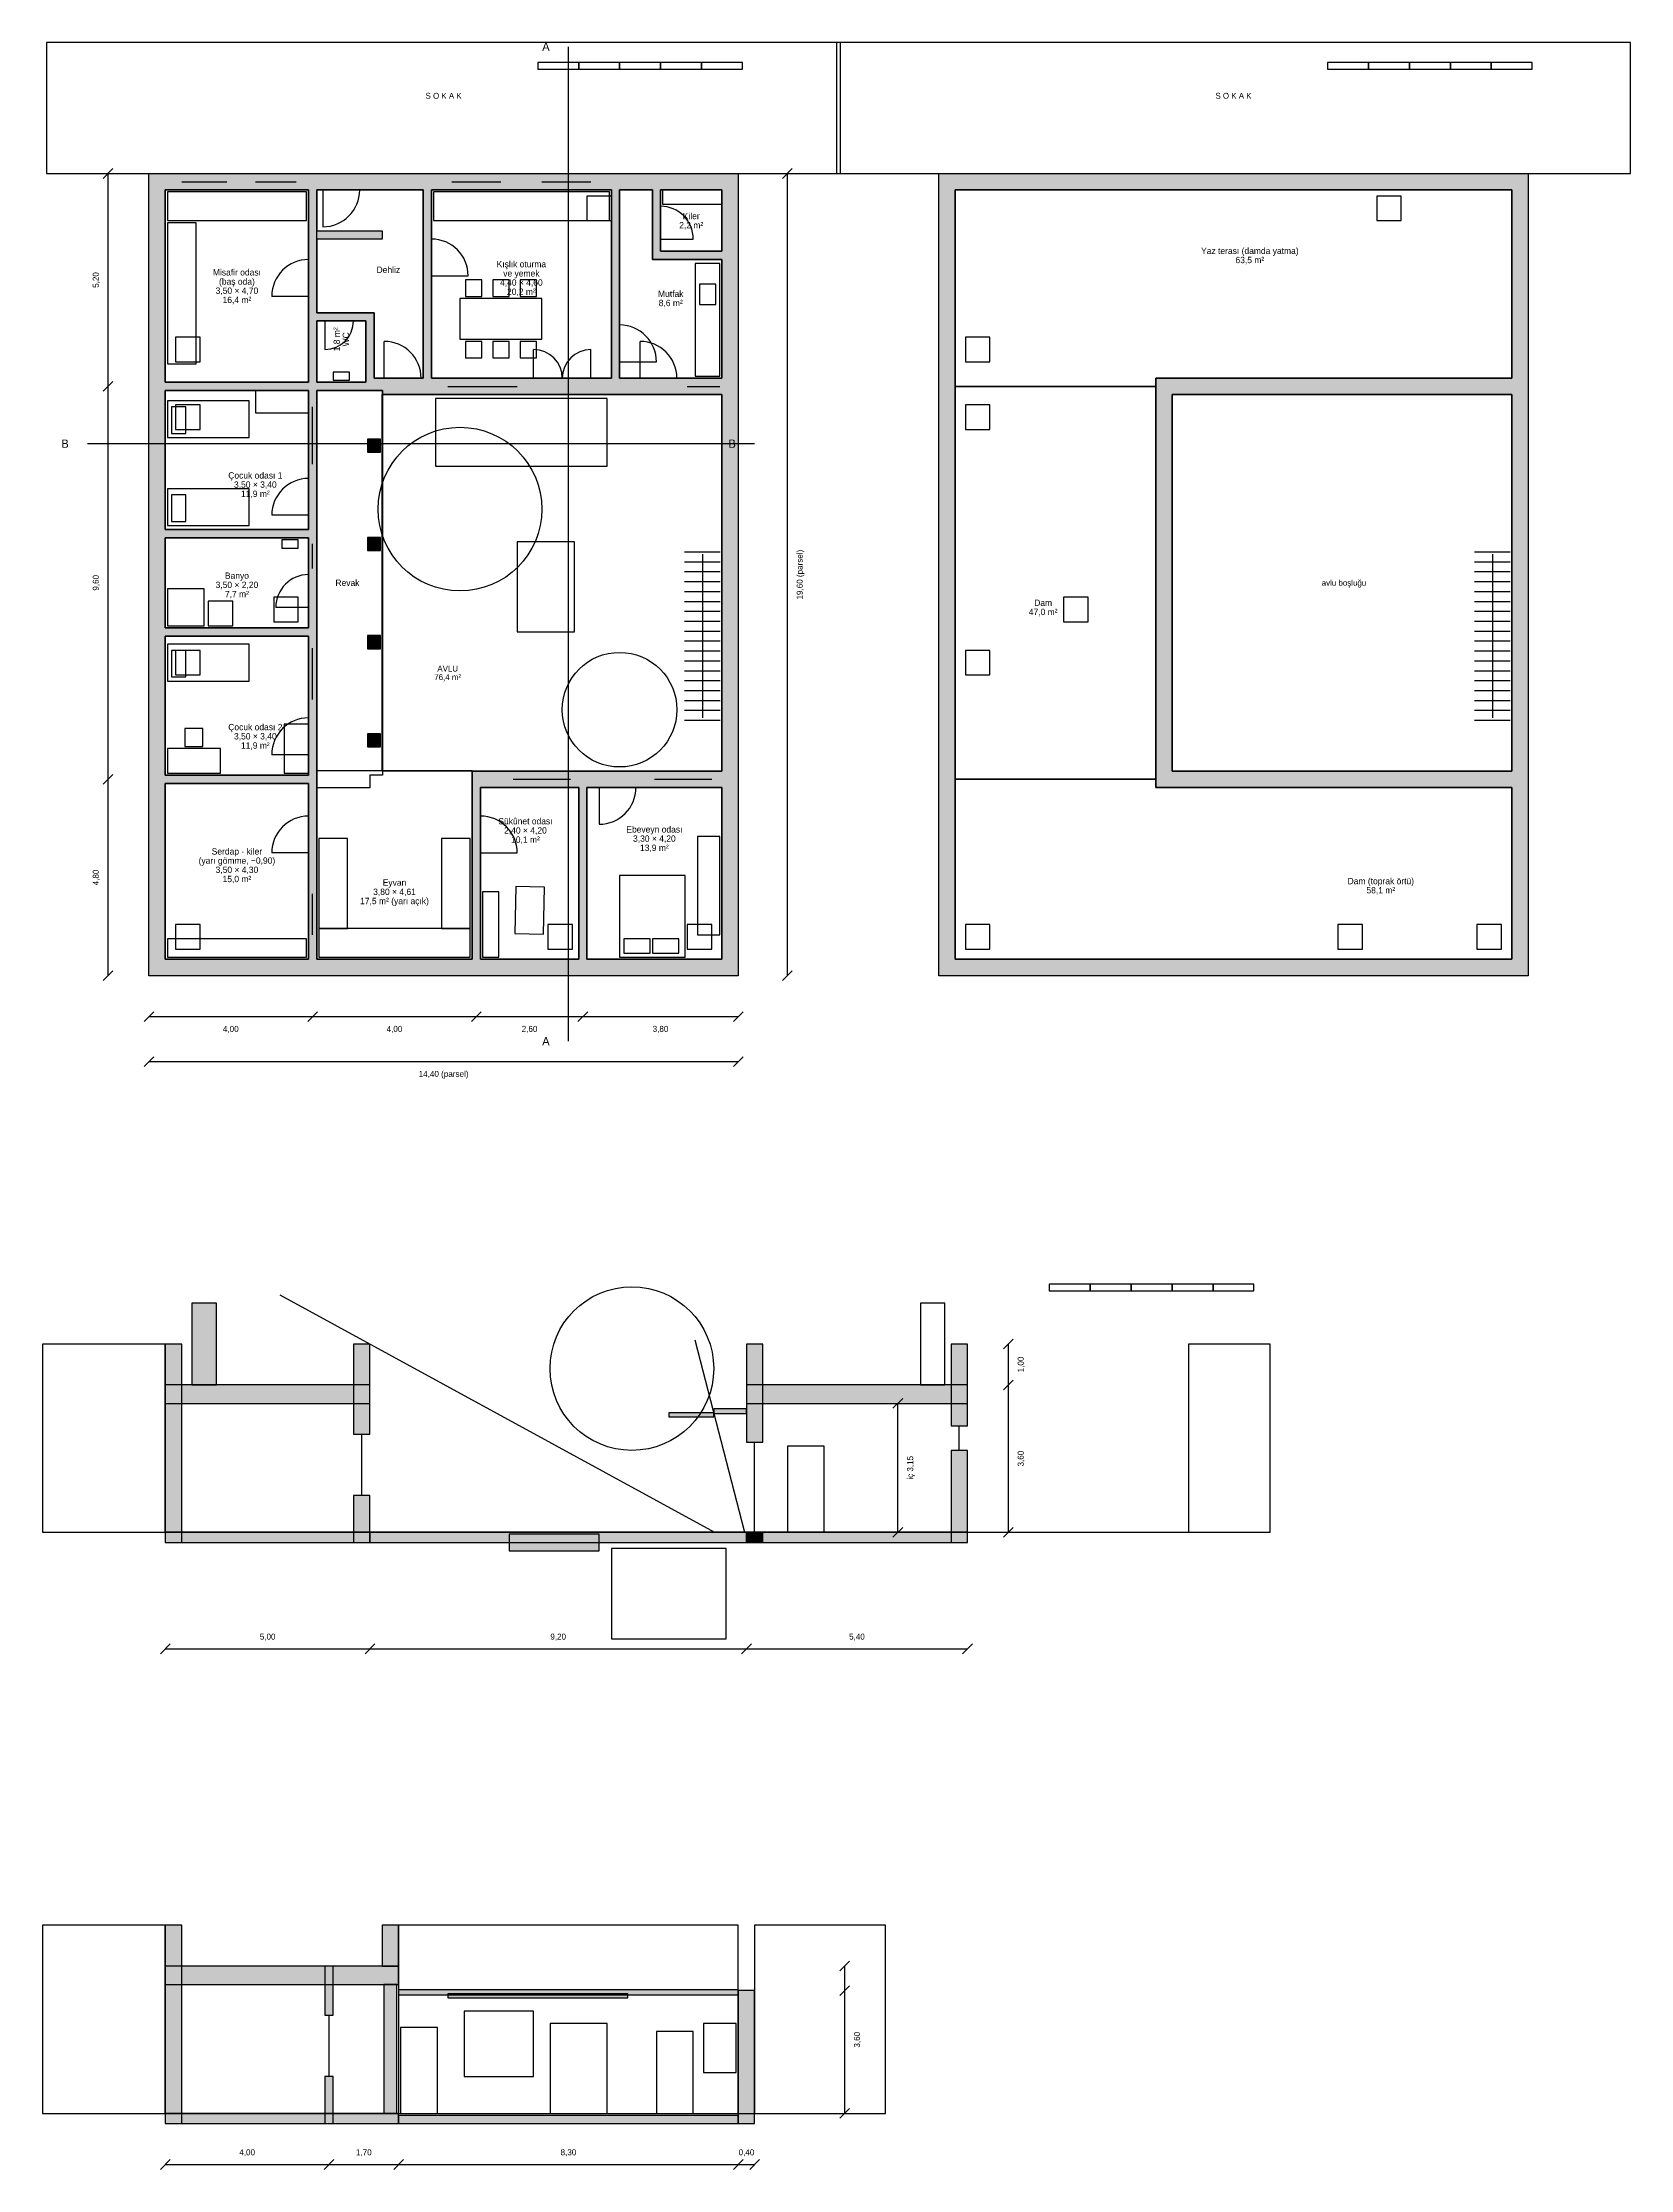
# Model space of a CAD drawing. Header units: metres. Extents: x 1.4 to 40.2, y 2.6 to 54.6.
import ezdxf
from ezdxf.enums import TextEntityAlignment as Align

# ---------------------------------------------------------------- set-up
doc = ezdxf.new("R2010")
doc.units = ezdxf.units.M
for name, color, linetype in [('ACIKLIK', 5, 'Continuous'), ('AKS', 1, 'Continuous'), ('DUVAR', 7, 'Continuous'), ('GORUNUS', 8, 'Continuous'), ('GUNES', 30, 'Continuous'), ('KESIT', 7, 'Continuous'), ('MOBILYA', 9, 'Continuous'), ('ODA', 8, 'Continuous'), ('OLCU', 3, 'Continuous'), ('PEYZAJ', 3, 'Continuous'), ('YAZI', 7, 'Continuous')]:
    doc.layers.add(name, color=color, linetype=linetype)

msp = doc.modelspace()

# ---------------------------------------------------------------- hatches: boundary and pattern name
at = {"layer": 'DUVAR'}
h = msp.add_hatch(color=250, dxfattribs=at)
h.paths.add_polyline_path([(18.4, 46.4), (18.4, 36.4), (18.4, 36.4), (18.4, 31.8), (4, 31.8), (4, 51.4), (18.4, 51.4), (18.4, 46.4), (18.4, 46.4)])
h.paths.add_polyline_path([(18, 46), (9.71, 46), (9.71, 46.1), (9.3, 46.1), (9.29, 46.1), (8.1, 46.1), (8.1, 36.81), (8.1, 36.7), (8.1, 36.5), (8.1, 36.39), (8.1, 32.2), (11.9, 32.2), (11.9, 36.39), (11.9, 36.4), (11.9, 36.8), (18, 36.8), (18, 46)], flags=16)
h.paths.add_polyline_path([(7.9, 36.5), (4.4, 36.5), (4.4, 32.2), (7.9, 32.2), (7.9, 36.5)], flags=16)
h.paths.add_polyline_path([(4.4, 40.1), (4.4, 36.7), (7.9, 36.7), (7.9, 40.1), (4.4, 40.1)], flags=16)
h.paths.add_polyline_path([(4.4, 42.5), (4.4, 40.3), (7.9, 40.3), (7.9, 42.5), (4.4, 42.5)], flags=16)
h.paths.add_polyline_path([(4.4, 46.1), (4.4, 42.7), (7.9, 42.7), (7.9, 46.1), (4.4, 46.1)], flags=16)
h.paths.add_polyline_path([(8.1, 47.8), (8.1, 46.3), (9.3, 46.3), (9.3, 46.4), (9.3, 46.4), (9.3, 47.8), (8.1, 47.8)], flags=16)
h.paths.add_polyline_path([(4.4, 51), (4.4, 46.3), (7.9, 46.3), (7.9, 51), (4.4, 51)], flags=16)
h.paths.add_polyline_path([(12.1, 36.4), (12.1, 32.2), (14.5, 32.2), (14.5, 36.4), (12.1, 36.4)], flags=16)
h.paths.add_polyline_path([(18, 36.4), (14.7, 36.4), (14.7, 32.2), (18, 32.2), (18, 36.4)], flags=16)
h.paths.add_polyline_path([(8.1, 50), (9.7, 50), (9.7, 49.8), (8.1, 49.8), (8.1, 48), (9.5, 48), (9.5, 46.4), (10.7, 46.4), (10.7, 51), (8.1, 51), (8.1, 50)], flags=16)
h.paths.add_polyline_path([(15.3, 51), (10.9, 51), (10.9, 46.4), (15.3, 46.4), (15.3, 51)], flags=16)
h.paths.add_polyline_path([(16.3, 51), (15.5, 51), (15.5, 46.4), (18, 46.4), (18, 49.3), (16.3, 49.3), (16.3, 51)], flags=16)
h.paths.add_polyline_path([(16.5, 51), (16.5, 49.5), (18, 49.5), (18, 51), (16.5, 51)], flags=16)
h = msp.add_hatch(color=250, dxfattribs=at)
h.paths.add_polyline_path([(37.7, 46.4), (37.7, 36.4), (37.7, 36.4), (37.7, 31.8), (23.3, 31.8), (23.3, 51.4), (37.7, 51.4), (37.7, 46.4), (37.7, 46.4)])
h.paths.add_polyline_path([(37.3, 46), (29, 46), (29, 36.8), (37.3, 36.8), (37.3, 46)], flags=16)
h.paths.add_polyline_path([(28.6, 46.2), (28.6, 46.4), (37.3, 46.4), (37.3, 51), (23.7, 51), (23.7, 46.2), (23.7, 36.6), (23.7, 32.2), (37.3, 32.2), (37.3, 36.4), (28.6, 36.4), (28.6, 36.6), (28.6, 46.2)], flags=16)
for points in [[(9.66, 44.59), (9.66, 44.91), (9.34, 44.91), (9.34, 44.59), (9.66, 44.59)], [(9.66, 42.19), (9.66, 42.51), (9.34, 42.51), (9.34, 42.19), (9.66, 42.19)], [(9.66, 39.79), (9.66, 40.11), (9.34, 40.11), (9.34, 39.79), (9.66, 39.79)], [(9.66, 37.39), (9.66, 37.71), (9.34, 37.71), (9.34, 37.39), (9.66, 37.39)]]:
    msp.add_hatch(color=250, dxfattribs=at).paths.add_polyline_path(points)
at = {"layer": 'KESIT'}
for points in [[(5.65, 21.8), (5.65, 23.8), (5.05, 23.8), (5.05, 21.8), (5.65, 21.8)], [(4.8, 17.95), (4.8, 22.8), (4.4, 22.8), (4.4, 17.95), (4.8, 17.95)], [(9.4, 20.6), (9.4, 22.8), (9, 22.8), (9, 20.6), (9.4, 20.6)], [(19, 20.4), (19, 22.8), (18.6, 22.8), (18.6, 20.4), (19, 20.4)], [(24, 20.8), (24, 22.8), (23.6, 22.8), (23.6, 20.8), (24, 20.8)], [(9.4, 21.35), (9.4, 21.8), (4.4, 21.8), (4.4, 21.35), (9.4, 21.35)], [(24, 21.35), (24, 21.8), (18.6, 21.8), (18.6, 21.35), (24, 21.35)], [(17.8, 21.02), (17.8, 21.12), (16.7, 21.12), (16.7, 21.02), (17.8, 21.02)], [(18.6, 21.1), (18.6, 21.22), (17.8, 21.22), (17.8, 21.1), (18.6, 21.1)], [(24, 17.95), (24, 20.2), (23.6, 20.2), (23.6, 17.95), (24, 17.95)], [(9.4, 17.95), (9.4, 19.1), (9, 19.1), (9, 17.95), (9.4, 17.95)], [(9.4, 17.95), (9.4, 18.2), (4.4, 18.2), (4.4, 17.95), (9.4, 17.95)], [(18.6, 17.95), (18.6, 18.2), (9.4, 18.2), (9.4, 17.95), (18.6, 17.95)], [(24, 17.95), (24, 18.2), (18.6, 18.2), (18.6, 17.95), (24, 17.95)], [(19, 17.95), (19, 18.2), (18.6, 18.2), (18.6, 17.95), (19, 17.95)], [(15, 17.75), (15, 18.15), (12.8, 18.15), (12.8, 17.75), (15, 17.75)], [(4.8, 3.75), (4.8, 8.6), (4.4, 8.6), (4.4, 3.75), (4.8, 3.75)], [(10.1, 7.6), (10.1, 8.6), (9.7, 8.6), (9.7, 7.6), (10.1, 7.6)], [(10.1, 7.15), (10.1, 7.6), (4.4, 7.6), (4.4, 7.15), (10.1, 7.15)], [(8.5, 6.4), (8.5, 7.6), (8.3, 7.6), (8.3, 6.4), (8.5, 6.4)], [(10.06, 4), (10.06, 7.15), (9.74, 7.15), (9.74, 4), (10.06, 4)], [(18.4, 6.9), (18.4, 7.02), (10.1, 7.02), (10.1, 6.9), (18.4, 6.9)], [(15.7, 6.82), (15.7, 6.92), (11.3, 6.92), (11.3, 6.82), (15.7, 6.82)], [(18.8, 3.75), (18.8, 7), (18.4, 7), (18.4, 3.75), (18.8, 3.75)], [(8.5, 3.75), (8.5, 4.9), (8.3, 4.9), (8.3, 3.75), (8.5, 3.75)], [(10.1, 3.75), (10.1, 4), (4.4, 4), (4.4, 3.75), (10.1, 3.75)], [(18.4, 3.75), (18.4, 3.95), (10.1, 3.95), (10.1, 3.75), (18.4, 3.75)]]:
    msp.add_hatch(color=250, dxfattribs=at).paths.add_polyline_path(points)

# ---------------------------------------------------------------- linework, layer by layer
at = {"layer": 'ACIKLIK'}
for points in [[(4.8, 51.4), (5.9, 51.4)], [(4.8, 51.2), (5.9, 51.2)], [(4.8, 51), (5.9, 51)], [(6.6, 51.4), (7.6, 51.4)], [(6.6, 51.2), (7.6, 51.2)], [(6.6, 51), (7.6, 51)], [(8.25, 51), (8.25, 50.1)], [(11.4, 51.4), (12.6, 51.4)], [(11.4, 51.2), (12.6, 51.2)], [(11.4, 51), (12.6, 51)], [(13.6, 51.4), (14.8, 51.4)], [(13.6, 51.2), (14.8, 51.2)], [(13.6, 51), (14.8, 51)], [(16.5, 49.8), (17.3, 49.8)], [(10.9, 48.9), (11.8, 48.9)], [(7.9, 48.4), (7, 48.4)], [(8.3, 47.8), (8.3, 47.1)], [(9.75, 46.4), (9.75, 47.3)], [(16, 46.4), (16, 47.3)], [(13.4, 46.4), (13.4, 47.1)], [(14.8, 46.4), (14.8, 47.1)], [(15.5, 46.8), (16.4, 46.8)], [(11.3, 46.4), (13, 46.4)], [(17.15, 46.4), (17.95, 46.4)], [(11.3, 46.2), (13, 46.2)], [(11.3, 46), (13, 46)], [(17.15, 46.2), (17.95, 46.2)], [(17.15, 46), (17.95, 46)], [(7.9, 44.3), (7.9, 45.7)], [(8, 44.3), (8, 45.7)], [(8.1, 44.3), (8.1, 45.7)], [(7.9, 43.05), (7, 43.05)], [(7.9, 41.75), (7.9, 42.35)], [(8, 41.75), (8, 42.35)], [(8.1, 41.75), (8.1, 42.35)], [(7.9, 40.8), (7.1, 40.8)], [(7.9, 38.55), (7.9, 39.8)], [(8, 38.55), (8, 39.8)], [(8.1, 38.55), (8.1, 39.8)], [(7.9, 37.2), (7, 37.2)], [(12.9, 36.8), (14.3, 36.8)], [(12.9, 36.6), (14.3, 36.6)], [(12.9, 36.4), (14.3, 36.4)], [(15, 36.4), (15, 35.5)], [(16.35, 36.8), (17.75, 36.8)], [(16.35, 36.6), (17.75, 36.6)], [(16.35, 36.4), (17.75, 36.4)], [(7.9, 34.8), (7, 34.8)], [(12.1, 34.8), (13, 34.8)], [(7.9, 32.8), (7.9, 33.8)], [(8, 32.8), (8, 33.8)], [(8.1, 32.8), (8.1, 33.8)], [(23.8, 20.2), (23.8, 20.8)], [(9.2, 19.1), (9.2, 20.6)], [(18.8, 18.2), (18.8, 20.4)], [(8.4, 4.9), (8.4, 6.4)]]:
    msp.add_lwpolyline(points, dxfattribs=at)
for centre, radius, start, end in [((8.25, 51), 0.9, 270, 360), ((16.5, 49.8), 0.8, 0, 90), ((10.9, 48.9), 0.9, 0, 90), ((7.9, 48.4), 0.9, 90, 180), ((8.3, 47.8), 0.7, 270, 360), ((9.75, 46.4), 0.9, 0, 90), ((15.5, 46.8), 0.9, 0, 90), ((16, 46.4), 0.9, 0, 90), ((13.4, 46.4), 0.7, 0, 90), ((14.8, 46.4), 0.7, 90, 180), ((7.9, 43.05), 0.9, 90, 180), ((7.9, 40.8), 0.8, 90, 180), ((7.9, 37.2), 0.9, 90, 180), ((15, 36.4), 0.9, 270, 360), ((7.9, 34.8), 0.9, 90, 180), ((12.1, 34.8), 0.9, 0, 90)]:
    msp.add_arc(centre, radius, start, end, dxfattribs=at)
at = {"layer": 'AKS'}
for points in [[(14.25, 30.2), (14.25, 54.5)], [(2.5, 44.8), (18.8, 44.8)]]:
    msp.add_lwpolyline(points, dxfattribs=at)
at = {"layer": 'DUVAR'}
for points in [[(18.4, 46.4), (18.4, 36.4), (18.4, 36.4), (18.4, 31.8), (4, 31.8), (4, 51.4), (18.4, 51.4), (18.4, 46.4), (18.4, 46.4)], [(4.4, 51), (4.4, 46.3), (7.9, 46.3), (7.9, 51), (4.4, 51)], [(8.1, 50), (9.7, 50), (9.7, 49.8), (8.1, 49.8), (8.1, 48), (9.5, 48), (9.5, 46.4), (10.7, 46.4), (10.7, 51), (8.1, 51), (8.1, 50)], [(15.3, 51), (10.9, 51), (10.9, 46.4), (15.3, 46.4), (15.3, 51)], [(16.3, 51), (15.5, 51), (15.5, 46.4), (18, 46.4), (18, 49.3), (16.3, 49.3), (16.3, 51)], [(16.5, 51), (16.5, 49.5), (18, 49.5), (18, 51), (16.5, 51)], [(37.7, 46.4), (37.7, 36.4), (37.7, 36.4), (37.7, 31.8), (23.3, 31.8), (23.3, 51.4), (37.7, 51.4), (37.7, 46.4), (37.7, 46.4)], [(28.6, 46.2), (28.6, 46.4), (37.3, 46.4), (37.3, 51), (23.7, 51), (23.7, 46.2), (23.7, 36.6), (23.7, 32.2), (37.3, 32.2), (37.3, 36.4), (28.6, 36.4), (28.6, 36.6), (28.6, 46.2)], [(8.1, 47.8), (8.1, 46.3), (9.3, 46.3), (9.3, 46.4), (9.3, 46.4), (9.3, 47.8), (8.1, 47.8)], [(4.4, 46.1), (4.4, 42.7), (7.9, 42.7), (7.9, 46.1), (4.4, 46.1)], [(18, 46), (9.71, 46), (9.71, 46.1), (9.3, 46.1), (9.29, 46.1), (8.1, 46.1), (8.1, 36.81), (8.1, 36.7), (8.1, 36.5), (8.1, 36.39), (8.1, 32.2), (11.9, 32.2), (11.9, 36.39), (11.9, 36.4), (11.9, 36.8), (18, 36.8), (18, 46)], [(37.3, 46), (29, 46), (29, 36.8), (37.3, 36.8), (37.3, 46)], [(9.66, 44.59), (9.66, 44.91), (9.34, 44.91), (9.34, 44.59), (9.66, 44.59)], [(4.4, 42.5), (4.4, 40.3), (7.9, 40.3), (7.9, 42.5), (4.4, 42.5)], [(9.66, 42.19), (9.66, 42.51), (9.34, 42.51), (9.34, 42.19), (9.66, 42.19)], [(4.4, 40.1), (4.4, 36.7), (7.9, 36.7), (7.9, 40.1), (4.4, 40.1)], [(9.66, 39.79), (9.66, 40.11), (9.34, 40.11), (9.34, 39.79), (9.66, 39.79)], [(9.66, 37.39), (9.66, 37.71), (9.34, 37.71), (9.34, 37.39), (9.66, 37.39)], [(7.9, 36.5), (4.4, 36.5), (4.4, 32.2), (7.9, 32.2), (7.9, 36.5)], [(12.1, 36.4), (12.1, 32.2), (14.5, 32.2), (14.5, 36.4), (12.1, 36.4)], [(18, 36.4), (14.7, 36.4), (14.7, 32.2), (18, 32.2), (18, 36.4)]]:
    msp.add_lwpolyline(points, close=True, dxfattribs=at)
at = {"layer": 'GORUNUS'}
for points in [[(23.45, 21.8), (23.45, 23.8), (22.85, 23.8), (22.85, 21.8), (23.45, 21.8)], [(4.4, 18.2), (4.4, 22.8), (1.4, 22.8), (1.4, 18.2), (4.4, 18.2)], [(31.4, 18.2), (31.4, 22.8), (29.4, 22.8), (29.4, 18.2), (31.4, 18.2)], [(20.5, 18.2), (20.5, 20.3), (19.6, 20.3), (19.6, 18.2), (20.5, 18.2)], [(4.4, 4), (4.4, 8.6), (1.4, 8.6), (1.4, 4), (4.4, 4)], [(18.4, 4), (18.4, 8.6), (10.1, 8.6), (10.1, 4), (18.4, 4)], [(22, 4), (22, 8.6), (18.8, 8.6), (18.8, 4), (22, 4)], [(13.4, 4.9), (13.4, 6.5), (11.7, 6.5), (11.7, 4.9), (13.4, 4.9)], [(11.05, 4), (11.05, 6.1), (10.15, 6.1), (10.15, 4), (11.05, 4)], [(15.2, 4), (15.2, 6.2), (13.8, 6.2), (13.8, 4), (15.2, 4)], [(17.3, 4), (17.3, 6), (16.4, 6), (16.4, 4), (17.3, 4)], [(18.35, 5), (18.35, 6.2), (17.55, 6.2), (17.55, 5), (18.35, 5)]]:
    msp.add_lwpolyline(points, close=True, dxfattribs=at)
at = {"layer": 'GUNES'}
for points in [[(7.2, 24.002), (17.819, 18.2)], [(17.335, 22.9), (18.548, 18.2)]]:
    msp.add_lwpolyline(points, dxfattribs=at)
at = {"layer": 'KESIT'}
for points in [[(5.65, 21.8), (5.65, 23.8), (5.05, 23.8), (5.05, 21.8), (5.65, 21.8)], [(4.8, 17.95), (4.8, 22.8), (4.4, 22.8), (4.4, 17.95), (4.8, 17.95)], [(9.4, 20.6), (9.4, 22.8), (9, 22.8), (9, 20.6), (9.4, 20.6)], [(19, 20.4), (19, 22.8), (18.6, 22.8), (18.6, 20.4), (19, 20.4)], [(24, 20.8), (24, 22.8), (23.6, 22.8), (23.6, 20.8), (24, 20.8)], [(9.4, 21.35), (9.4, 21.8), (4.4, 21.8), (4.4, 21.35), (9.4, 21.35)], [(24, 21.35), (24, 21.8), (18.6, 21.8), (18.6, 21.35), (24, 21.35)], [(17.8, 21.02), (17.8, 21.12), (16.7, 21.12), (16.7, 21.02), (17.8, 21.02)], [(18.6, 21.1), (18.6, 21.22), (17.8, 21.22), (17.8, 21.1), (18.6, 21.1)], [(24, 17.95), (24, 20.2), (23.6, 20.2), (23.6, 17.95), (24, 17.95)], [(9.4, 17.95), (9.4, 19.1), (9, 19.1), (9, 17.95), (9.4, 17.95)], [(9.4, 17.95), (9.4, 18.2), (4.4, 18.2), (4.4, 17.95), (9.4, 17.95)], [(18.6, 17.95), (18.6, 18.2), (9.4, 18.2), (9.4, 17.95), (18.6, 17.95)], [(24, 17.95), (24, 18.2), (18.6, 18.2), (18.6, 17.95), (24, 17.95)], [(19, 17.95), (19, 18.2), (18.6, 18.2), (18.6, 17.95), (19, 17.95)], [(15, 17.75), (15, 18.15), (12.8, 18.15), (12.8, 17.75), (15, 17.75)], [(18.1, 15.6), (18.1, 17.8), (15.3, 17.8), (15.3, 15.6), (18.1, 15.6)], [(4.8, 3.75), (4.8, 8.6), (4.4, 8.6), (4.4, 3.75), (4.8, 3.75)], [(10.1, 7.6), (10.1, 8.6), (9.7, 8.6), (9.7, 7.6), (10.1, 7.6)], [(10.1, 7.15), (10.1, 7.6), (4.4, 7.6), (4.4, 7.15), (10.1, 7.15)], [(8.5, 6.4), (8.5, 7.6), (8.3, 7.6), (8.3, 6.4), (8.5, 6.4)], [(10.06, 4), (10.06, 7.15), (9.74, 7.15), (9.74, 4), (10.06, 4)], [(18.4, 6.9), (18.4, 7.02), (10.1, 7.02), (10.1, 6.9), (18.4, 6.9)], [(15.7, 6.82), (15.7, 6.92), (11.3, 6.92), (11.3, 6.82), (15.7, 6.82)], [(18.8, 3.75), (18.8, 7), (18.4, 7), (18.4, 3.75), (18.8, 3.75)], [(8.5, 3.75), (8.5, 4.9), (8.3, 4.9), (8.3, 3.75), (8.5, 3.75)], [(10.1, 3.75), (10.1, 4), (4.4, 4), (4.4, 3.75), (10.1, 3.75)], [(18.4, 3.75), (18.4, 3.95), (10.1, 3.95), (10.1, 3.75), (18.4, 3.75)]]:
    msp.add_lwpolyline(points, close=True, dxfattribs=at)
for points in [[(1.4, 18.2), (31.4, 18.2)], [(1.4, 4), (22, 4)]]:
    msp.add_lwpolyline(points, dxfattribs=at)
at = {"layer": 'MOBILYA'}
for points in [[(7.85, 50.25), (7.85, 50.95), (4.45, 50.95), (4.45, 50.25), (7.85, 50.25)], [(15.25, 50.25), (15.25, 50.95), (10.95, 50.95), (10.95, 50.25), (15.25, 50.25)], [(18, 50.65), (18, 51), (16.55, 51), (16.55, 50.65), (18, 50.65)], [(15.3, 50.25), (15.3, 50.85), (14.7, 50.85), (14.7, 50.25), (15.3, 50.25)], [(34.6, 50.25), (34.6, 50.85), (34, 50.85), (34, 50.25), (34.6, 50.25)], [(5.15, 46.75), (5.15, 50.2), (4.45, 50.2), (4.45, 46.75), (5.15, 46.75)], [(17.95, 46.45), (17.95, 49.2), (17.35, 49.2), (17.35, 46.45), (17.95, 46.45)], [(13.6, 47.35), (13.6, 48.35), (11.6, 48.35), (11.6, 47.35), (13.6, 47.35)], [(12.133, 48.4), (12.133, 48.8), (11.733, 48.8), (11.733, 48.4), (12.133, 48.4)], [(12.8, 48.4), (12.8, 48.8), (12.4, 48.8), (12.4, 48.4), (12.8, 48.4)], [(13.467, 48.4), (13.467, 48.8), (13.067, 48.8), (13.067, 48.4), (13.467, 48.4)], [(17.85, 48.2), (17.85, 48.7), (17.45, 48.7), (17.45, 48.2), (17.85, 48.2)], [(5.25, 46.8), (5.25, 47.4), (4.65, 47.4), (4.65, 46.8), (5.25, 46.8)], [(12.133, 46.9), (12.133, 47.3), (11.733, 47.3), (11.733, 46.9), (12.133, 46.9)], [(12.8, 46.9), (12.8, 47.3), (12.4, 47.3), (12.4, 46.9), (12.8, 46.9)], [(13.467, 46.9), (13.467, 47.3), (13.067, 47.3), (13.067, 46.9), (13.467, 46.9)], [(24.55, 46.8), (24.55, 47.4), (23.95, 47.4), (23.95, 46.8), (24.55, 46.8)], [(8.9, 46.35), (8.9, 46.55), (8.5, 46.55), (8.5, 46.35), (8.9, 46.35)], [(6.45, 44.95), (6.45, 45.85), (4.45, 45.85), (4.45, 44.95), (6.45, 44.95)], [(5.25, 45.15), (5.25, 45.75), (4.65, 45.75), (4.65, 45.15), (5.25, 45.15)], [(7.9, 45.55), (7.9, 46.1), (6.6, 46.1), (6.6, 45.55), (7.9, 45.55)], [(15.2, 44.25), (15.2, 45.9), (11, 45.9), (11, 44.25), (15.2, 44.25)], [(24.55, 45.15), (24.55, 45.75), (23.95, 45.75), (23.95, 45.15), (24.55, 45.15)], [(4.9, 45.05), (4.9, 45.7), (4.55, 45.7), (4.55, 45.05), (4.9, 45.05)], [(6.45, 42.8), (6.45, 43.7), (4.45, 43.7), (4.45, 42.8), (6.45, 42.8)], [(4.9, 42.9), (4.9, 43.55), (4.55, 43.55), (4.55, 42.9), (4.9, 42.9)], [(7.65, 42.25), (7.65, 42.45), (7.25, 42.45), (7.25, 42.25), (7.65, 42.25)], [(14.4, 40.2), (14.4, 42.4), (13, 42.4), (13, 40.2), (14.4, 40.2)], [(5.35, 40.35), (5.35, 41.25), (4.45, 41.25), (4.45, 40.35), (5.35, 40.35)], [(6.05, 40.35), (6.05, 40.95), (5.45, 40.95), (5.45, 40.35), (6.05, 40.35)], [(7.65, 40.45), (7.65, 41.05), (7.05, 41.05), (7.05, 40.45), (7.65, 40.45)], [(26.95, 40.45), (26.95, 41.05), (26.35, 41.05), (26.35, 40.45), (26.95, 40.45)], [(6.45, 39), (6.45, 39.9), (4.45, 39.9), (4.45, 39), (6.45, 39)], [(4.9, 39.1), (4.9, 39.75), (4.55, 39.75), (4.55, 39.1), (4.9, 39.1)], [(5.25, 39.15), (5.25, 39.75), (4.65, 39.75), (4.65, 39.15), (5.25, 39.15)], [(24.55, 39.15), (24.55, 39.75), (23.95, 39.75), (23.95, 39.15), (24.55, 39.15)], [(7.9, 36.75), (7.9, 37.95), (7.3, 37.95), (7.3, 36.75), (7.9, 36.75)], [(5.32, 37.4), (5.32, 37.84), (4.88, 37.84), (4.88, 37.4), (5.32, 37.4)], [(5.75, 36.75), (5.75, 37.35), (4.45, 37.35), (4.45, 36.75), (5.75, 36.75)], [(8.85, 32.95), (8.85, 35.15), (8.15, 35.15), (8.15, 32.95), (8.85, 32.95)], [(11.85, 32.95), (11.85, 35.15), (11.15, 35.15), (11.15, 32.95), (11.85, 32.95)], [(17.95, 32.8), (17.95, 35.2), (17.4, 35.2), (17.4, 32.8), (17.95, 32.8)], [(12.55, 32.25), (12.55, 33.85), (12.15, 33.85), (12.15, 32.25), (12.55, 32.25)], [(13.663, 33.967), (12.963, 33.983), (12.937, 32.833), (13.637, 32.817), (13.663, 33.967)], [(17.1, 32.25), (17.1, 34.25), (15.5, 34.25), (15.5, 32.25), (17.1, 32.25)], [(5.25, 32.45), (5.25, 33.05), (4.65, 33.05), (4.65, 32.45), (5.25, 32.45)], [(11.85, 32.25), (11.85, 32.95), (8.15, 32.95), (8.15, 32.25), (11.85, 32.25)], [(14.35, 32.45), (14.35, 33.05), (13.75, 33.05), (13.75, 32.45), (14.35, 32.45)], [(17.75, 32.45), (17.75, 33.05), (17.15, 33.05), (17.15, 32.45), (17.75, 32.45)], [(24.55, 32.45), (24.55, 33.05), (23.95, 33.05), (23.95, 32.45), (24.55, 32.45)], [(33.65, 32.45), (33.65, 33.05), (33.05, 33.05), (33.05, 32.45), (33.65, 32.45)], [(37.05, 32.45), (37.05, 33.05), (36.45, 33.05), (36.45, 32.45), (37.05, 32.45)], [(7.85, 32.25), (7.85, 32.7), (4.45, 32.7), (4.45, 32.25), (7.85, 32.25)], [(16.25, 32.35), (16.25, 32.7), (15.6, 32.7), (15.6, 32.35), (16.25, 32.35)], [(16.95, 32.35), (16.95, 32.7), (16.3, 32.7), (16.3, 32.35), (16.95, 32.35)]]:
    msp.add_lwpolyline(points, close=True, dxfattribs=at)
for points in [[(17.09, 42.158), (17.96, 42.158)], [(17.525, 42.1), (17.525, 38.1)], [(36.39, 42.158), (37.26, 42.158)], [(36.825, 42.1), (36.825, 38.1)], [(17.09, 41.916), (17.96, 41.916)], [(17.09, 41.674), (17.96, 41.674)], [(36.39, 41.916), (37.26, 41.916)], [(36.39, 41.674), (37.26, 41.674)], [(17.09, 41.432), (17.96, 41.432)], [(17.09, 41.189), (17.96, 41.189)], [(36.39, 41.432), (37.26, 41.432)], [(36.39, 41.189), (37.26, 41.189)], [(17.09, 40.947), (17.96, 40.947)], [(17.09, 40.705), (17.96, 40.705)], [(36.39, 40.947), (37.26, 40.947)], [(36.39, 40.705), (37.26, 40.705)], [(17.09, 40.463), (17.96, 40.463)], [(17.09, 40.221), (17.96, 40.221)], [(36.39, 40.463), (37.26, 40.463)], [(36.39, 40.221), (37.26, 40.221)], [(17.09, 39.979), (17.96, 39.979)], [(17.09, 39.737), (17.96, 39.737)], [(36.39, 39.979), (37.26, 39.979)], [(36.39, 39.737), (37.26, 39.737)], [(17.09, 39.495), (17.96, 39.495)], [(17.09, 39.253), (17.96, 39.253)], [(17.09, 39.011), (17.96, 39.011)], [(36.39, 39.495), (37.26, 39.495)], [(36.39, 39.253), (37.26, 39.253)], [(36.39, 39.011), (37.26, 39.011)], [(17.09, 38.768), (17.96, 38.768)], [(17.09, 38.526), (17.96, 38.526)], [(36.39, 38.768), (37.26, 38.768)], [(36.39, 38.526), (37.26, 38.526)], [(17.09, 38.284), (17.96, 38.284)], [(17.09, 38.042), (17.96, 38.042)], [(36.39, 38.284), (37.26, 38.284)], [(36.39, 38.042), (37.26, 38.042)]]:
    msp.add_lwpolyline(points, dxfattribs=at)
at = {"layer": 'ODA'}
for points in [[(4.4, 46.3), (4.4, 51), (7.9, 51), (7.9, 46.3), (4.4, 46.3)], [(9.5, 48), (8.1, 48), (8.1, 51), (10.7, 51), (10.7, 46.4), (9.5, 46.4), (9.5, 48)], [(10.9, 51), (15.3, 51), (15.3, 46.4), (10.9, 46.4), (10.9, 51)], [(15.5, 51), (16.3, 51), (16.3, 49.3), (18, 49.3), (18, 46.4), (15.5, 46.4), (15.5, 51)], [(16.5, 49.5), (16.5, 51), (18, 51), (18, 49.5), (16.5, 49.5)], [(23.7, 46.2), (23.7, 51), (37.3, 51), (37.3, 46.4), (28.6, 46.4), (28.6, 46.2), (23.7, 46.2)], [(8.1, 46.3), (8.1, 47.8), (9.3, 47.8), (9.3, 46.4), (9.3, 46.4), (9.3, 46.3), (8.1, 46.3)], [(4.4, 42.7), (4.4, 46.1), (7.9, 46.1), (7.9, 42.7), (4.4, 42.7)], [(9.4, 36.39), (8.1, 36.39), (8.1, 36.7), (8.1, 36.81), (8.1, 46.1), (9.29, 46.1), (9.3, 46.1), (9.71, 46.1), (9.71, 36.7), (9.4, 36.7), (9.4, 36.39)], [(23.7, 36.6), (23.7, 46.2), (28.6, 46.2), (28.6, 36.6), (23.7, 36.6)], [(4.4, 40.3), (4.4, 42.5), (7.9, 42.5), (7.9, 40.3), (4.4, 40.3)], [(4.4, 36.7), (4.4, 40.1), (7.9, 40.1), (7.9, 36.7), (4.4, 36.7)], [(7.9, 36.5), (7.9, 32.2), (4.4, 32.2), (4.4, 36.5), (7.9, 36.5)], [(11.9, 36.39), (11.9, 32.2), (8.1, 32.2), (8.1, 36.39), (8.1, 36.5), (8.1, 36.81), (11.9, 36.81), (11.9, 36.4), (11.9, 36.39)], [(12.1, 36.4), (14.5, 36.4), (14.5, 32.2), (12.1, 32.2), (12.1, 36.4)], [(14.7, 36.4), (18, 36.4), (18, 32.2), (14.7, 32.2), (14.7, 36.4)], [(28.6, 36.6), (28.6, 36.4), (37.3, 36.4), (37.3, 32.2), (23.7, 32.2), (23.7, 36.6), (28.6, 36.6)]]:
    msp.add_lwpolyline(points, close=True, dxfattribs=at)
at = {"layer": 'OLCU'}
for points in [[(14.5, 53.95), (14.5, 54.11), (13.5, 54.11), (13.5, 53.95), (14.5, 53.95)], [(15.5, 53.95), (15.5, 54.11), (14.5, 54.11), (14.5, 53.95), (15.5, 53.95)], [(16.5, 53.95), (16.5, 54.11), (15.5, 54.11), (15.5, 53.95), (16.5, 53.95)], [(17.5, 53.95), (17.5, 54.11), (16.5, 54.11), (16.5, 53.95), (17.5, 53.95)], [(18.5, 53.95), (18.5, 54.11), (17.5, 54.11), (17.5, 53.95), (18.5, 53.95)], [(33.8, 53.95), (33.8, 54.11), (32.8, 54.11), (32.8, 53.95), (33.8, 53.95)], [(34.8, 53.95), (34.8, 54.11), (33.8, 54.11), (33.8, 53.95), (34.8, 53.95)], [(35.8, 53.95), (35.8, 54.11), (34.8, 54.11), (34.8, 53.95), (35.8, 53.95)], [(36.8, 53.95), (36.8, 54.11), (35.8, 54.11), (35.8, 53.95), (36.8, 53.95)], [(37.8, 53.95), (37.8, 54.11), (36.8, 54.11), (36.8, 53.95), (37.8, 53.95)], [(27, 24.1), (27, 24.26), (26, 24.26), (26, 24.1), (27, 24.1)], [(28, 24.1), (28, 24.26), (27, 24.26), (27, 24.1), (28, 24.1)], [(29, 24.1), (29, 24.26), (28, 24.26), (28, 24.1), (29, 24.1)], [(30, 24.1), (30, 24.26), (29, 24.26), (29, 24.1), (30, 24.1)], [(31, 24.1), (31, 24.26), (30, 24.26), (30, 24.1), (31, 24.1)]]:
    msp.add_lwpolyline(points, close=True, dxfattribs=at)
for points in [[(2.88, 51.28), (3.12, 51.52)], [(19.48, 51.28), (19.72, 51.52)], [(3, 46.2), (3, 51.4)], [(19.6, 31.8), (19.6, 51.4)], [(2.88, 46.08), (3.12, 46.32)], [(2.88, 46.08), (3.12, 46.32)], [(3, 36.6), (3, 46.2)], [(2.88, 36.48), (3.12, 36.72)], [(2.88, 36.48), (3.12, 36.72)], [(3, 31.8), (3, 36.6)], [(2.88, 31.68), (3.12, 31.92)], [(19.48, 31.68), (19.72, 31.92)], [(3.88, 30.68), (4.12, 30.92)], [(4, 30.8), (8, 30.8)], [(7.88, 30.68), (8.12, 30.92)], [(7.88, 30.68), (8.12, 30.92)], [(8, 30.8), (12, 30.8)], [(11.88, 30.68), (12.12, 30.92)], [(11.88, 30.68), (12.12, 30.92)], [(12, 30.8), (14.6, 30.8)], [(14.48, 30.68), (14.72, 30.92)], [(14.48, 30.68), (14.72, 30.92)], [(14.6, 30.8), (18.4, 30.8)], [(18.28, 30.68), (18.52, 30.92)], [(3.88, 29.58), (4.12, 29.82)], [(4, 29.7), (18.4, 29.7)], [(18.28, 29.58), (18.52, 29.82)], [(24.88, 22.68), (25.12, 22.92)], [(25, 21.8), (25, 22.8)], [(24.88, 21.68), (25.12, 21.92)], [(24.88, 21.68), (25.12, 21.92)], [(22.18, 21.23), (22.42, 21.47)], [(22.3, 18.2), (22.3, 21.35)], [(25, 18.2), (25, 21.8)], [(22.18, 18.08), (22.42, 18.32)], [(24.88, 18.08), (25.12, 18.32)], [(4.28, 15.23), (4.52, 15.47)], [(4.4, 15.35), (9.4, 15.35)], [(9.28, 15.23), (9.52, 15.47)], [(9.28, 15.23), (9.52, 15.47)], [(9.4, 15.35), (18.6, 15.35)], [(18.48, 15.23), (18.72, 15.47)], [(18.48, 15.23), (18.72, 15.47)], [(18.6, 15.35), (24, 15.35)], [(23.88, 15.23), (24.12, 15.47)], [(20.88, 7.48), (21.12, 7.72)], [(21, 4), (21, 7.6)], [(20.88, 6.88), (21.12, 7.12)], [(21, 4), (21, 7)], [(20.88, 3.88), (21.12, 4.12)], [(20.88, 3.88), (21.12, 4.12)], [(4.28, 2.63), (4.52, 2.87)], [(4.4, 2.75), (8.4, 2.75)], [(8.28, 2.63), (8.52, 2.87)], [(8.28, 2.63), (8.52, 2.87)], [(8.4, 2.75), (10.1, 2.75)], [(9.98, 2.63), (10.22, 2.87)], [(9.98, 2.63), (10.22, 2.87)], [(10.1, 2.75), (18.4, 2.75)], [(18.28, 2.63), (18.52, 2.87)], [(18.28, 2.63), (18.52, 2.87)], [(18.4, 2.75), (18.8, 2.75)], [(18.68, 2.63), (18.92, 2.87)]]:
    msp.add_lwpolyline(points, dxfattribs=at)
at = {"layer": 'PEYZAJ'}
for points in [[(20.9, 51.4), (20.9, 54.6), (1.5, 54.6), (1.5, 51.4), (20.9, 51.4)], [(40.2, 51.4), (40.2, 54.6), (20.8, 54.6), (20.8, 51.4), (40.2, 51.4)], [(9.7, 36.8), (9.7, 46), (18, 46), (18, 36.8), (9.7, 36.8)], [(29, 36.8), (29, 46), (37.3, 46), (37.3, 36.8), (29, 36.8)]]:
    msp.add_lwpolyline(points, close=True, dxfattribs=at)
for centre, radius in [((11.6, 43.2), 2), ((15.5, 38.3), 1.4), ((15.8, 22.2), 2)]:
    msp.add_circle(centre, radius, dxfattribs=at)

# ---------------------------------------------------------------- texts
at = {"layer": 'AKS'}
for s, p in [('A', (13.7, 54.5)), ('B', (1.95, 44.8)), ('B', (18.25, 44.8)), ('A', (13.7, 30.2))]:
    msp.add_text(s, height=0.203, dxfattribs=at).set_placement(p, align=Align.MIDDLE_CENTER)
at = {"layer": 'OLCU'}
for s, height, p in [('5,20', 0.1473, (2.7, 48.8)), ('19,60 (parsel)', 0.14732, (19.9, 41.6)), ('9,60', 0.1473, (2.7, 41.4)), ('4,80', 0.1473, (2.7, 34.2)), ('1,00', 0.1473, (25.3, 22.3)), ('iç 3,15', 0.1473, (22.6, 19.775)), ('3,60', 0.1473, (25.3, 20)), ('3,60', 0.1473, (21.3, 5.8))]:
    msp.add_text(s, height=height, rotation=90, dxfattribs=at).set_placement(p, align=Align.MIDDLE_CENTER)
for s, height, p in [('4,00', 0.1473, (6, 30.5)), ('4,00', 0.1473, (10, 30.5)), ('2,60', 0.1473, (13.3, 30.5)), ('3,80', 0.1473, (16.5, 30.5)), ('14,40 (parsel)', 0.14732, (11.2, 29.4)), ('5,00', 0.1473, (6.9, 15.65)), ('9,20', 0.1473, (14, 15.65)), ('5,40', 0.1473, (21.3, 15.65)), ('4,00', 0.1473, (6.4, 3.05)), ('1,70', 0.1473, (9.25, 3.05)), ('8,30', 0.1473, (14.25, 3.05)), ('0,40', 0.1473, (18.6, 3.05))]:
    msp.add_text(s, height=height, dxfattribs=at).set_placement(p, align=Align.MIDDLE_CENTER)
at = {"layer": 'YAZI'}
for s, height, p in [('S O K A K', 0.1448, (11.2, 53.3)), ('S O K A K', 0.1448, (30.5, 53.3)), ('Kiler', 0.1549, (17.25, 50.362)), ('2,2 m²', 0.1549, (17.25, 50.138)), ('Yaz terası (damda yatma)', 0.15494, (30.9, 49.512)), ('Misafir odası', 0.15494, (6.15, 48.987)), ('Dehliz', 0.1549, (9.85, 49.05)), ('Kışlık oturma', 0.15494, (13.1, 49.187)), ('ve yemek', 0.1549, (13.1, 48.962)), ('63,5 m²', 0.1549, (30.9, 49.288)), ('3,50 × 4,70', 0.15494, (6.15, 48.538)), ('(baş oda)', 0.1549, (6.15, 48.762)), ('16,4 m²', 0.1549, (6.15, 48.313)), ('4,40 × 4,60', 0.15494, (13.1, 48.738)), ('20,2 m²', 0.1549, (13.1, 48.513)), ('Mutfak', 0.1549, (16.75, 48.462)), ('8,6 m²', 0.1549, (16.75, 48.238)), ('Çocuk odası 1', 0.15494, (6.6, 44.025)), ('3,50 × 3,40', 0.15494, (6.6, 43.8)), ('11,9 m²', 0.1549, (6.6, 43.575)), ('Banyo', 0.1549, (6.15, 41.575)), ('3,50 × 2,20', 0.15494, (6.15, 41.35)), ('7,7 m²', 0.1549, (6.15, 41.125)), ('Revak', 0.1549, (8.85, 41.4)), ('avlu boşluğu', 0.14478, (33.2, 41.4)), ('47,0 m²', 0.1549, (25.85, 40.688)), ('Dam', 0.1549, (25.85, 40.912)), ('76,4 m²', 0.1448, (11.3, 39.095)), ('AVLU', 0.1448, (11.3, 39.305)), ('Çocuk odası 2', 0.15494, (6.6, 37.875)), ('3,50 × 3,40', 0.15494, (6.6, 37.65)), ('11,9 m²', 0.1549, (6.6, 37.425)), ('Sükûnet odası', 0.15494, (13.2, 35.575)), ('2,40 × 4,20', 0.15494, (13.2, 35.35)), ('Ebeveyn odası', 0.15494, (16.35, 35.375)), ('Serdap · kiler', 0.15494, (6.15, 34.837)), ('10,1 m²', 0.1549, (13.2, 35.125)), ('3,30 × 4,20', 0.15494, (16.35, 35.15)), ('13,9 m²', 0.1549, (16.35, 34.925)), ('(yarı gömme, −0,90)', 0.15494, (6.15, 34.612)), ('3,50 × 4,30', 0.15494, (6.15, 34.388)), ('15,0 m²', 0.1549, (6.15, 34.163)), ('3,80 × 4,61', 0.15494, (10, 33.85)), ('Eyvan', 0.1549, (10, 34.075)), ('Dam (toprak örtü)', 0.15494, (34.1, 34.112)), ('58,1 m²', 0.1549, (34.1, 33.888)), ('17,5 m² (yarı açık)', 0.15494, (10, 33.625))]:
    msp.add_text(s, height=height, dxfattribs=at).set_placement(p, align=Align.MIDDLE_CENTER)
for s, p in [('1,8 m²', (8.588, 47.35)), ('WC', (8.812, 47.35))]:
    msp.add_text(s, height=0.1549, rotation=90, dxfattribs=at).set_placement(p, align=Align.MIDDLE_CENTER)

doc.saveas('drawing.dxf')
